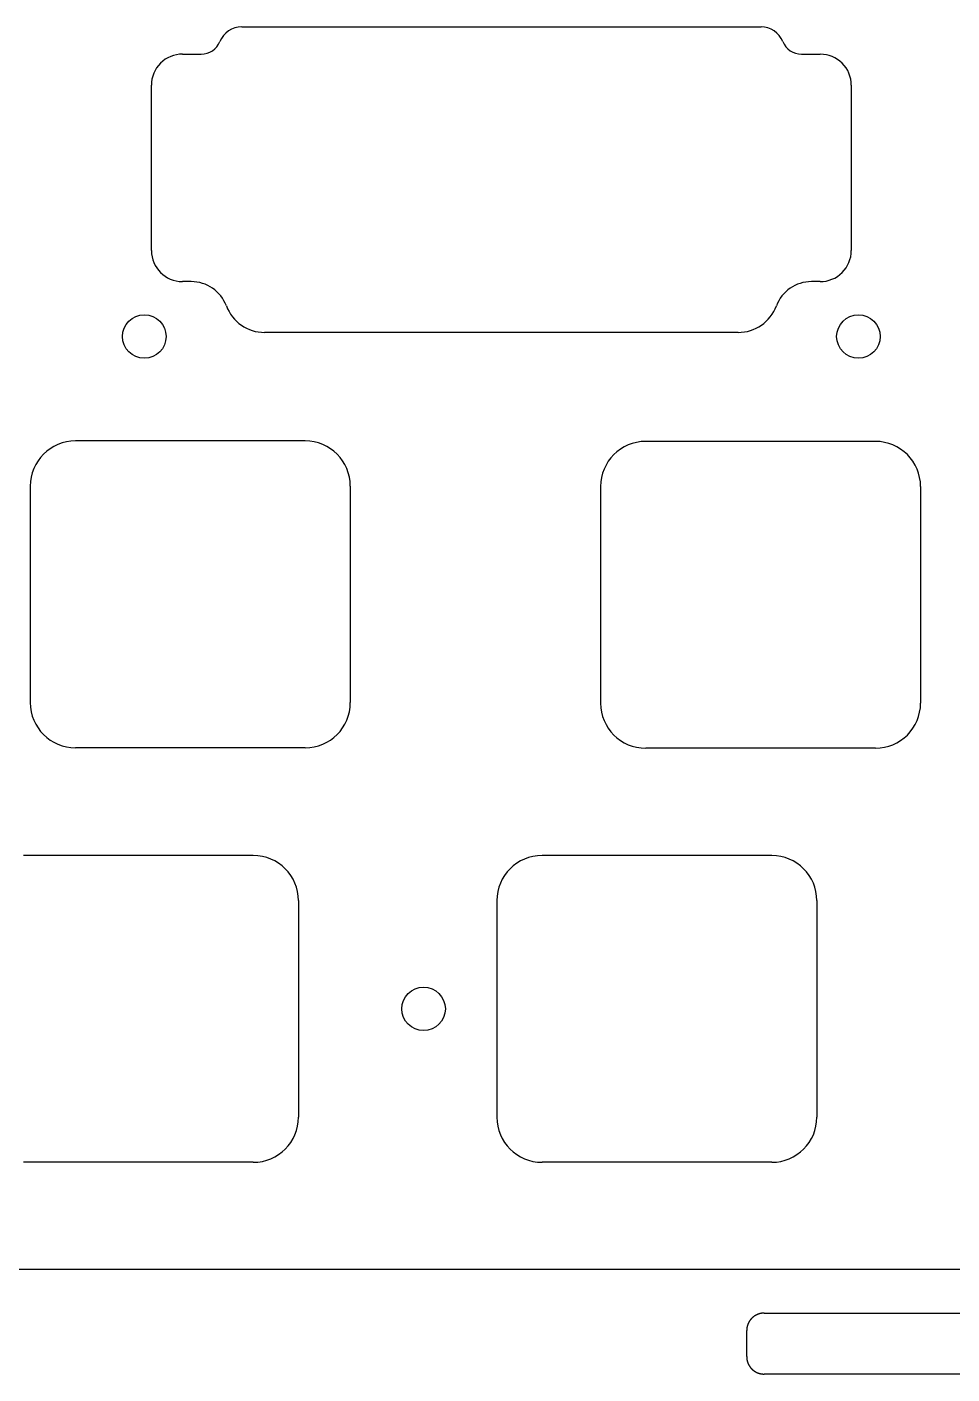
# Model space of a CAD drawing. Header units: millimetres. Extents: x -11 to 340, y -118 to 18.
# Drawn here: x 233 to 275.5, y -116.8 to -54.9 of the extents above; entities that cross this region are included whole.
import ezdxf

# ---------------------------------------------------------------- set-up
doc = ezdxf.new("R2010")
doc.units = ezdxf.units.MM
doc.header["$MEASUREMENT"] = 0
doc.layers.add('BLACK', color=7, linetype='CONTINUOUS')

msp = doc.modelspace()

# ---------------------------------------------------------------- linework, layer by layer
at = {"layer": 'BLACK', "linetype": 'Continuous'}
for p, q in [((242.866125, -54.884911), (242.866125, -54.8849)), ((242.866125, -54.8849), (266.721325, -54.8849)), ((240.155262, -56.13706), (241.008825, -56.13706)), ((241.008825, -56.137048), (241.008825, -56.13706)), ((268.578525, -56.13706), (269.444125, -56.13706)), ((238.718235, -65.16294), (238.718235, -57.5622)), ((270.869115, -57.56206), (270.869115, -65.1629)), ((240.547325, -66.58794), (240.143225, -66.58794)), ((269.432208, -66.58794), (269.040075, -66.58794)), ((265.669175, -68.92441), (243.918325, -68.92441)), ((245.78125, -73.9125), (235.231249, -73.9125)), ((271.975, -73.93355), (261.424999, -73.93355)), ((233.15625, -75.9875), (233.15625, -85.937501)), ((247.85625, -75.9875), (247.85625, -85.9375)), ((259.35, -76.00855), (259.35, -85.958551)), ((274.05, -76.00855), (274.05, -85.95855)), ((245.78125, -88.0125), (235.23125, -88.0125)), ((271.975, -88.03355), (261.425, -88.03355)), ((243.4, -92.9625), (232.849999, -92.9625)), ((267.2125, -92.9625), (256.662499, -92.9625)), ((245.475, -95.0375), (245.475, -104.9875)), ((254.5875, -95.0375), (254.5875, -104.987501)), ((269.2875, -95.0375), (269.2875, -104.9875)), ((243.4, -107.0625), (232.85, -107.0625)), ((267.2125, -107.0625), (256.6625, -107.0625)), ((286.3125, -111.9925), (221.893425, -111.9925)), ((266.107054, -114.531116), (266.105748, -114.534884)), ((266.108378, -114.527357), (266.107054, -114.531116)), ((266.109721, -114.523602), (266.108378, -114.527357)), ((266.111083, -114.519856), (266.109721, -114.523602)), ((266.112464, -114.516114), (266.111083, -114.519856)), ((266.113864, -114.512381), (266.112464, -114.516114)), ((266.115282, -114.508654), (266.113864, -114.512381)), ((266.116719, -114.504935), (266.115282, -114.508654)), ((266.118176, -114.501221), (266.116719, -114.504935)), ((266.11965, -114.497516), (266.118176, -114.501221)), ((266.121144, -114.493817), (266.11965, -114.497516)), ((266.122656, -114.490126), (266.121144, -114.493817)), ((266.124187, -114.486441), (266.122656, -114.490126)), ((266.125736, -114.482766), (266.124187, -114.486441)), ((266.127304, -114.479096), (266.125736, -114.482766)), ((266.12889, -114.475436), (266.127304, -114.479096)), ((266.130495, -114.471781), (266.12889, -114.475436)), ((266.132118, -114.468136), (266.130495, -114.471781)), ((266.13376, -114.464497), (266.132118, -114.468136)), ((266.13542, -114.460868), (266.13376, -114.464497)), ((266.137098, -114.457245), (266.13542, -114.460868)), ((266.138795, -114.453632), (266.137098, -114.457245)), ((266.14051, -114.450026), (266.138795, -114.453632)), ((266.142243, -114.44643), (266.14051, -114.450026)), ((266.143995, -114.44284), (266.142243, -114.44643)), ((266.145764, -114.43926), (266.143995, -114.44284)), ((266.147552, -114.435687), (266.145764, -114.43926)), ((266.149357, -114.432125), (266.147552, -114.435687)), ((266.151181, -114.428569), (266.149357, -114.432125)), ((266.153022, -114.425024), (266.151181, -114.428569)), ((266.154882, -114.421487), (266.153022, -114.425024)), ((266.15676, -114.41796), (266.154882, -114.421487)), ((266.158655, -114.41444), (266.15676, -114.41796)), ((266.160568, -114.410931), (266.158655, -114.41444)), ((266.162499, -114.40743), (266.160568, -114.410931)), ((266.164448, -114.40394), (266.162499, -114.40743)), ((266.166414, -114.400457), (266.164448, -114.40394)), ((266.168398, -114.396986), (266.166414, -114.400457)), ((266.1704, -114.393523), (266.168398, -114.396986)), ((266.172418, -114.390071), (266.1704, -114.393523)), ((266.174455, -114.386627), (266.172418, -114.390071)), ((266.176509, -114.383194), (266.174455, -114.386627)), ((266.17858, -114.379771), (266.176509, -114.383194)), ((266.180668, -114.376358), (266.17858, -114.379771)), ((266.182775, -114.372954), (266.180668, -114.376358)), ((266.184897, -114.369562), (266.182775, -114.372954)), ((266.187038, -114.366179), (266.184897, -114.369562)), ((266.189195, -114.362807), (266.187038, -114.366179)), ((266.191369, -114.359445), (266.189195, -114.362807)), ((266.19356, -114.356095), (266.191369, -114.359445)), ((266.195769, -114.352754), (266.19356, -114.356095)), ((266.197994, -114.349425), (266.195769, -114.352754)), ((266.200236, -114.346105), (266.197994, -114.349425)), ((266.202495, -114.342798), (266.200236, -114.346105)), ((266.20477, -114.339501), (266.202495, -114.342798)), ((266.207062, -114.336215), (266.20477, -114.339501)), ((266.209371, -114.33294), (266.207062, -114.336215)), ((266.211696, -114.329678), (266.209371, -114.33294)), ((266.214038, -114.326425), (266.211696, -114.329678)), ((266.216396, -114.323185), (266.214038, -114.326425)), ((266.21877, -114.319956), (266.216396, -114.323185)), ((266.221161, -114.316739), (266.21877, -114.319956)), ((266.223568, -114.313534), (266.221161, -114.316739)), ((266.225991, -114.31034), (266.223568, -114.313534)), ((266.22843, -114.307158), (266.225991, -114.31034)), ((266.230885, -114.303989), (266.22843, -114.307158)), ((266.233356, -114.300831), (266.230885, -114.303989)), ((266.235843, -114.297686), (266.233356, -114.300831)), ((266.238346, -114.294552), (266.235843, -114.297686)), ((266.240864, -114.291432), (266.238346, -114.294552)), ((266.243399, -114.288323), (266.240864, -114.291432)), ((266.245948, -114.285227), (266.243399, -114.288323)), ((266.248514, -114.282144), (266.245948, -114.285227)), ((266.251094, -114.279073), (266.248514, -114.282144)), ((266.253691, -114.276015), (266.251094, -114.279073)), ((266.256302, -114.27297), (266.253691, -114.276015)), ((266.258929, -114.269938), (266.256302, -114.27297)), ((266.261571, -114.266919), (266.258929, -114.269938)), ((266.264228, -114.263913), (266.261571, -114.266919)), ((266.2669, -114.26092), (266.264228, -114.263913)), ((266.269587, -114.257941), (266.2669, -114.26092)), ((266.272289, -114.254975), (266.269587, -114.257941)), ((266.275006, -114.252022), (266.272289, -114.254975)), ((266.277738, -114.249083), (266.275006, -114.252022)), ((266.280484, -114.246158), (266.277738, -114.249083)), ((266.283244, -114.243246), (266.280484, -114.246158)), ((266.28602, -114.240348), (266.283244, -114.243246)), ((266.288809, -114.237464), (266.28602, -114.240348)), ((266.291613, -114.234593), (266.288809, -114.237464)), ((266.294432, -114.231737), (266.291613, -114.234593)), ((266.300111, -114.226067), (266.294432, -114.231737)), ((266.305846, -114.220454), (266.300111, -114.226067)), ((266.311636, -114.214899), (266.305846, -114.220454)), ((266.317482, -114.209401), (266.311636, -114.214899)), ((266.323381, -114.203963), (266.317482, -114.209401)), ((266.329334, -114.198584), (266.323381, -114.203963)), ((266.33534, -114.193266), (266.329334, -114.198584)), ((266.341398, -114.188008), (266.33534, -114.193266)), ((266.347508, -114.182811), (266.341398, -114.188008)), ((266.353668, -114.177676), (266.347508, -114.182811)), ((266.359878, -114.172603), (266.353668, -114.177676)), ((266.366138, -114.167593), (266.359878, -114.172603)), ((266.372446, -114.162647), (266.366138, -114.167593)), ((266.378803, -114.157765), (266.372446, -114.162647)), ((266.385206, -114.152947), (266.378803, -114.157765)), ((266.391657, -114.148194), (266.385206, -114.152947)), ((266.398153, -114.143507), (266.391657, -114.148194)), ((266.404694, -114.138885), (266.398153, -114.143507)), ((266.41128, -114.134331), (266.404694, -114.138885)), ((266.417909, -114.129843), (266.41128, -114.134331)), ((266.424582, -114.125422), (266.417909, -114.129843)), ((266.431297, -114.12107), (266.424582, -114.125422)), ((266.438054, -114.116785), (266.431297, -114.12107)), ((266.444851, -114.11257), (266.438054, -114.116785)), ((266.451689, -114.108423), (266.444851, -114.11257)), ((266.458566, -114.104346), (266.451689, -114.108423)), ((266.465482, -114.100339), (266.458566, -114.104346)), ((266.472436, -114.096402), (266.465482, -114.100339)), ((266.479427, -114.092536), (266.472436, -114.096402)), ((266.486455, -114.088741), (266.479427, -114.092536)), ((266.493519, -114.085017), (266.486455, -114.088741)), ((266.500618, -114.081366), (266.493519, -114.085017)), ((266.507752, -114.077786), (266.500618, -114.081366)), ((266.51492, -114.074278), (266.507752, -114.077786)), ((266.522121, -114.070844), (266.51492, -114.074278)), ((266.529354, -114.067482), (266.522121, -114.070844)), ((266.53662, -114.064194), (266.529354, -114.067482)), ((266.543916, -114.060979), (266.53662, -114.064194)), ((266.551243, -114.057838), (266.543916, -114.060979)), ((266.5586, -114.054772), (266.551243, -114.057838)), ((266.565986, -114.051779), (266.5586, -114.054772)), ((266.573401, -114.048862), (266.565986, -114.051779)), ((266.580844, -114.046019), (266.573401, -114.048862)), ((266.588314, -114.043251), (266.580844, -114.046019)), ((266.59581, -114.040559), (266.588314, -114.043251)), ((266.603333, -114.037942), (266.59581, -114.040559)), ((266.61088, -114.035401), (266.603333, -114.037942)), ((266.618453, -114.032936), (266.61088, -114.035401)), ((266.62605, -114.030547), (266.618453, -114.032936)), ((266.63367, -114.028235), (266.62605, -114.030547)), ((266.641314, -114.025999), (266.63367, -114.028235)), ((266.64898, -114.02384), (266.641314, -114.025999)), ((266.656667, -114.021757), (266.64898, -114.02384)), ((266.664376, -114.019752), (266.656667, -114.021757)), ((266.672106, -114.017824), (266.664376, -114.019752)), ((266.679856, -114.015973), (266.672106, -114.017824)), ((266.687625, -114.0142), (266.679856, -114.015973)), ((266.695414, -114.012504), (266.687625, -114.0142)), ((266.70322, -114.010886), (266.695414, -114.012504)), ((266.711045, -114.009346), (266.70322, -114.010886)), ((266.718888, -114.007884), (266.711045, -114.009346)), ((266.726747, -114.0065), (266.718888, -114.007884)), ((266.734623, -114.005194), (266.726747, -114.0065)), ((266.742515, -114.003967), (266.734623, -114.005194)), ((266.750422, -114.002818), (266.742515, -114.003967)), ((266.758345, -114.001748), (266.750422, -114.002818)), ((266.766282, -114.000756), (266.758345, -114.001748)), ((266.774233, -113.999843), (266.766282, -114.000756)), ((266.782197, -113.999009), (266.774233, -113.999843)), ((266.790175, -113.998254), (266.782197, -113.999009)), ((266.798166, -113.997578), (266.790175, -113.998254)), ((266.806169, -113.996982), (266.798166, -113.997578)), ((266.814184, -113.996464), (266.806169, -113.996982)), ((266.82221, -113.996026), (266.814184, -113.996464)), ((266.830248, -113.995667), (266.82221, -113.996026)), ((266.838296, -113.995388), (266.830248, -113.995667)), ((266.846354, -113.995189), (266.838296, -113.995388)), ((266.854422, -113.995069), (266.846354, -113.995189)), ((266.8625, -113.995029), (266.854422, -113.995069)), ((266.8625, -113.995029), (279.5625, -113.995029)), ((266.062514, -114.790256), (266.0625, -114.794301)), ((266.0625, -114.794301), (266.0625, -114.795029)), ((266.0625, -115.995029), (266.0625, -114.795029)), ((266.062548, -114.786215), (266.062514, -114.790256)), ((266.062601, -114.782174), (266.062548, -114.786215)), ((266.062675, -114.778138), (266.062601, -114.782174)), ((266.062768, -114.774102), (266.062675, -114.778138)), ((266.062882, -114.770071), (266.062768, -114.774102)), ((266.063015, -114.76604), (266.062882, -114.770071)), ((266.063169, -114.762014), (266.063015, -114.76604)), ((266.063342, -114.757988), (266.063169, -114.762014)), ((266.063536, -114.753968), (266.063342, -114.757988)), ((266.063749, -114.749948), (266.063536, -114.753968)), ((266.063982, -114.745933), (266.063749, -114.749948)), ((266.064235, -114.741918), (266.063982, -114.745933)), ((266.064508, -114.737909), (266.064235, -114.741918)), ((266.064801, -114.733901), (266.064508, -114.737909)), ((266.065113, -114.729898), (266.064801, -114.733901)), ((266.065446, -114.725895), (266.065113, -114.729898)), ((266.065798, -114.721899), (266.065446, -114.725895)), ((266.06617, -114.717903), (266.065798, -114.721899)), ((266.066562, -114.713912), (266.06617, -114.717903)), ((266.066974, -114.709923), (266.066562, -114.713912)), ((266.067405, -114.705939), (266.066974, -114.709923)), ((266.067856, -114.701957), (266.067405, -114.705939)), ((266.068327, -114.69798), (266.067856, -114.701957)), ((266.068818, -114.694004), (266.068327, -114.69798)), ((266.069328, -114.690035), (266.068818, -114.694004)), ((266.069858, -114.686066), (266.069328, -114.690035)), ((266.070408, -114.682104), (266.069858, -114.686066)), ((266.070978, -114.678143), (266.070408, -114.682104)), ((266.071567, -114.674189), (266.070978, -114.678143)), ((266.072176, -114.670235), (266.071567, -114.674189)), ((266.072804, -114.666289), (266.072176, -114.670235)), ((266.073453, -114.662344), (266.072804, -114.666289)), ((266.07412, -114.658405), (266.073453, -114.662344)), ((266.074808, -114.654468), (266.07412, -114.658405)), ((266.075515, -114.650538), (266.074808, -114.654468)), ((266.076242, -114.646609), (266.075515, -114.650538)), ((266.076987, -114.642688), (266.076242, -114.646609)), ((266.077753, -114.638768), (266.076987, -114.642688)), ((266.078538, -114.634855), (266.077753, -114.638768)), ((266.079343, -114.630945), (266.078538, -114.634855)), ((266.080167, -114.627041), (266.079343, -114.630945)), ((266.081011, -114.623139), (266.080167, -114.627041)), ((266.081874, -114.619245), (266.081011, -114.623139)), ((266.082757, -114.615353), (266.081874, -114.619245)), ((266.083659, -114.611469), (266.082757, -114.615353)), ((266.08458, -114.607587), (266.083659, -114.611469)), ((266.085521, -114.603712), (266.08458, -114.607587)), ((266.086481, -114.59984), (266.085521, -114.603712)), ((266.087461, -114.595976), (266.086481, -114.59984)), ((266.08846, -114.592114), (266.087461, -114.595976)), ((266.089478, -114.58826), (266.08846, -114.592114)), ((266.090515, -114.584409), (266.089478, -114.58826)), ((266.091572, -114.580566), (266.090515, -114.584409)), ((266.092648, -114.576726), (266.091572, -114.580566)), ((266.093743, -114.572894), (266.092648, -114.576726)), ((266.094858, -114.569065), (266.093743, -114.572894)), ((266.095991, -114.565244), (266.094858, -114.569065)), ((266.097144, -114.561427), (266.095991, -114.565244)), ((266.098316, -114.557618), (266.097144, -114.561427)), ((266.099507, -114.553813), (266.098316, -114.557618)), ((266.100717, -114.550016), (266.099507, -114.553813)), ((266.101947, -114.546222), (266.100717, -114.550016)), ((266.103195, -114.542438), (266.101947, -114.546222)), ((266.104462, -114.538657), (266.103195, -114.542438)), ((266.105748, -114.534884), (266.104462, -114.538657)), ((266.0625, -115.995029), (266.06254, -116.003107)), ((266.06254, -116.003107), (266.06266, -116.011175)), ((266.06266, -116.011175), (266.062859, -116.019233)), ((266.062859, -116.019233), (266.063138, -116.027282)), ((266.063138, -116.027282), (266.063497, -116.035319)), ((266.063497, -116.035319), (266.063935, -116.043345)), ((266.063935, -116.043345), (266.064453, -116.05136)), ((266.064453, -116.05136), (266.065049, -116.059363)), ((266.065049, -116.059363), (266.065725, -116.067354)), ((266.065725, -116.067354), (266.06648, -116.075332)), ((266.06648, -116.075332), (266.067314, -116.083296)), ((266.067314, -116.083296), (266.068227, -116.091247)), ((266.068227, -116.091247), (266.069219, -116.099184)), ((266.069219, -116.099184), (266.070289, -116.107107)), ((266.070289, -116.107107), (266.071438, -116.115014)), ((266.071438, -116.115014), (266.072665, -116.122906)), ((266.072665, -116.122906), (266.073971, -116.130782)), ((266.073971, -116.130782), (266.075355, -116.138641)), ((266.075355, -116.138641), (266.076817, -116.146484)), ((266.076817, -116.146484), (266.078357, -116.154309)), ((266.078357, -116.154309), (266.079975, -116.162116)), ((266.079975, -116.162116), (266.081671, -116.169904)), ((266.081671, -116.169904), (266.083444, -116.177674)), ((266.083444, -116.177674), (266.085295, -116.185423)), ((266.085295, -116.185423), (266.087223, -116.193153)), ((266.087223, -116.193153), (266.089228, -116.200862)), ((266.089228, -116.200862), (266.091311, -116.20855)), ((266.091311, -116.20855), (266.09347, -116.216215)), ((266.09347, -116.216215), (266.095706, -116.223859)), ((266.095706, -116.223859), (266.098018, -116.231479)), ((266.098018, -116.231479), (266.100407, -116.239076)), ((266.100407, -116.239076), (266.102872, -116.246649)), ((266.102872, -116.246649), (266.105413, -116.254197)), ((266.105413, -116.254197), (266.10803, -116.261719)), ((266.10803, -116.261719), (266.110722, -116.269216)), ((266.110722, -116.269216), (266.11349, -116.276686)), ((266.11349, -116.276686), (266.116333, -116.284128)), ((266.116333, -116.284128), (266.11925, -116.291543)), ((266.11925, -116.291543), (266.122243, -116.298929)), ((266.122243, -116.298929), (266.125309, -116.306286)), ((266.125309, -116.306286), (266.12845, -116.313613)), ((266.12845, -116.313613), (266.131665, -116.32091)), ((266.131665, -116.32091), (266.134953, -116.328175)), ((266.134953, -116.328175), (266.138315, -116.335408)), ((266.138315, -116.335408), (266.141749, -116.342609)), ((266.141749, -116.342609), (266.145257, -116.349777)), ((266.145257, -116.349777), (266.148837, -116.356911)), ((266.148837, -116.356911), (266.152488, -116.36401)), ((266.152488, -116.36401), (266.156212, -116.371074)), ((266.156212, -116.371074), (266.160007, -116.378102)), ((266.160007, -116.378102), (266.163873, -116.385094)), ((266.163873, -116.385094), (266.16781, -116.392048)), ((266.16781, -116.392048), (266.171817, -116.398964)), ((266.171817, -116.398964), (266.175894, -116.405841)), ((266.175894, -116.405841), (266.18004, -116.412678)), ((266.18004, -116.412678), (266.184256, -116.419476)), ((266.184256, -116.419476), (266.18854, -116.426232)), ((266.18854, -116.426232), (266.192893, -116.432947)), ((266.192893, -116.432947), (266.197314, -116.43962)), ((266.197314, -116.43962), (266.201801, -116.446249)), ((266.201801, -116.446249), (266.206356, -116.452835)), ((266.206356, -116.452835), (266.210978, -116.459376)), ((266.210978, -116.459376), (266.215665, -116.465873)), ((266.215665, -116.465873), (266.220418, -116.472323)), ((266.220418, -116.472323), (266.225236, -116.478726)), ((266.225236, -116.478726), (266.230118, -116.485083)), ((266.230118, -116.485083), (266.235064, -116.491391)), ((266.235064, -116.491391), (266.240074, -116.497651)), ((266.240074, -116.497651), (266.245147, -116.503861)), ((266.245147, -116.503861), (266.250282, -116.510021)), ((266.250282, -116.510021), (266.255478, -116.516131)), ((266.255478, -116.516131), (266.260736, -116.522189)), ((266.260736, -116.522189), (266.266055, -116.528195)), ((266.266055, -116.528195), (266.271434, -116.534148)), ((266.271434, -116.534148), (266.276872, -116.540047)), ((266.276872, -116.540047), (266.282369, -116.545893)), ((266.282369, -116.545893), (266.287925, -116.551683)), ((266.287925, -116.551683), (266.293538, -116.557418)), ((266.293538, -116.557418), (266.299208, -116.563097)), ((266.299208, -116.563097), (266.302064, -116.565916)), ((266.302064, -116.565916), (266.304934, -116.56872)), ((266.304934, -116.56872), (266.307818, -116.571509)), ((266.307818, -116.571509), (266.310717, -116.574285)), ((266.310717, -116.574285), (266.313628, -116.577045)), ((266.313628, -116.577045), (266.316554, -116.579792)), ((266.316554, -116.579792), (266.319493, -116.582523)), ((266.319493, -116.582523), (266.322446, -116.58524)), ((266.322446, -116.58524), (266.325412, -116.587942)), ((266.325412, -116.587942), (266.328391, -116.590629)), ((266.328391, -116.590629), (266.331384, -116.593301)), ((266.331384, -116.593301), (266.33439, -116.595958)), ((266.33439, -116.595958), (266.337409, -116.5986)), ((266.337409, -116.5986), (266.340441, -116.601227)), ((266.340441, -116.601227), (266.343486, -116.603838)), ((266.343486, -116.603838), (266.346544, -116.606435)), ((266.346544, -116.606435), (266.349614, -116.609015)), ((266.349614, -116.609015), (266.352698, -116.611581)), ((266.352698, -116.611581), (266.355794, -116.61413)), ((266.355794, -116.61413), (266.358902, -116.616665)), ((266.358902, -116.616665), (266.362023, -116.619183)), ((266.362023, -116.619183), (266.365156, -116.621686)), ((266.365156, -116.621686), (266.368302, -116.624173)), ((266.368302, -116.624173), (266.371459, -116.626644)), ((266.371459, -116.626644), (266.374629, -116.629099)), ((266.374629, -116.629099), (266.377811, -116.631538)), ((266.377811, -116.631538), (266.381004, -116.633961)), ((266.381004, -116.633961), (266.38421, -116.636368)), ((266.38421, -116.636368), (266.387427, -116.638759)), ((266.387427, -116.638759), (266.390656, -116.641133)), ((266.390656, -116.641133), (266.393896, -116.643491)), ((266.393896, -116.643491), (266.397148, -116.645833)), ((266.397148, -116.645833), (266.400411, -116.648158)), ((266.400411, -116.648158), (266.403686, -116.650467)), ((266.403686, -116.650467), (266.406971, -116.652759)), ((266.406971, -116.652759), (266.410269, -116.655035)), ((266.410269, -116.655035), (266.413576, -116.657293)), ((266.413576, -116.657293), (266.416895, -116.659535)), ((266.416895, -116.659535), (266.420224, -116.66176)), ((266.420224, -116.66176), (266.423565, -116.663969)), ((266.423565, -116.663969), (266.426916, -116.66616)), ((266.426916, -116.66616), (266.430278, -116.668334)), ((266.430278, -116.668334), (266.43365, -116.670491)), ((266.43365, -116.670491), (266.437033, -116.672632)), ((266.437033, -116.672632), (266.440425, -116.674754)), ((266.440425, -116.674754), (266.443829, -116.676861)), ((266.443829, -116.676861), (266.447241, -116.678949)), ((266.447241, -116.678949), (266.450665, -116.68102)), ((266.450665, -116.68102), (266.454098, -116.683074)), ((266.454098, -116.683074), (266.457541, -116.685111)), ((266.457541, -116.685111), (266.460993, -116.687129)), ((266.460993, -116.687129), (266.464457, -116.689131)), ((266.464457, -116.689131), (266.467928, -116.691115)), ((266.467928, -116.691115), (266.47141, -116.693081)), ((266.47141, -116.693081), (266.474901, -116.69503)), ((266.474901, -116.69503), (266.478402, -116.696961)), ((266.478402, -116.696961), (266.481911, -116.698874)), ((266.481911, -116.698874), (266.48543, -116.700769)), ((266.48543, -116.700769), (266.488957, -116.702647)), ((266.488957, -116.702647), (266.492495, -116.704507)), ((266.492495, -116.704507), (266.49604, -116.706348)), ((266.49604, -116.706348), (266.499595, -116.708172)), ((266.499595, -116.708172), (266.503158, -116.709977)), ((266.503158, -116.709977), (266.506731, -116.711765)), ((266.506731, -116.711765), (266.51031, -116.713534)), ((266.51031, -116.713534), (266.5139, -116.715286)), ((266.5139, -116.715286), (266.517497, -116.717019)), ((266.517497, -116.717019), (266.521103, -116.718734)), ((266.521103, -116.718734), (266.524716, -116.720431)), ((266.524716, -116.720431), (266.528339, -116.722109)), ((266.528339, -116.722109), (266.531968, -116.723769)), ((266.531968, -116.723769), (266.535607, -116.725411)), ((266.535607, -116.725411), (266.539252, -116.727034)), ((266.539252, -116.727034), (266.542906, -116.728639)), ((266.542906, -116.728639), (266.546567, -116.730225)), ((266.546567, -116.730225), (266.550236, -116.731793)), ((266.550236, -116.731793), (266.553912, -116.733342)), ((266.553912, -116.733342), (266.557597, -116.734873)), ((266.557597, -116.734873), (266.561287, -116.736385)), ((266.561287, -116.736385), (266.564987, -116.737879)), ((266.564987, -116.737879), (266.568691, -116.739353)), ((266.568691, -116.739353), (266.572405, -116.74081)), ((266.572405, -116.74081), (266.576124, -116.742247)), ((266.576124, -116.742247), (266.579852, -116.743665)), ((266.579852, -116.743665), (266.583585, -116.745065)), ((266.583585, -116.745065), (266.587326, -116.746446)), ((266.587326, -116.746446), (266.591073, -116.747808)), ((266.591073, -116.747808), (266.594828, -116.749151)), ((266.594828, -116.749151), (266.598587, -116.750475)), ((266.598587, -116.750475), (266.602355, -116.751781)), ((266.602355, -116.751781), (266.606127, -116.753067)), ((266.606127, -116.753067), (266.609908, -116.754334)), ((266.609908, -116.754334), (266.613693, -116.755582)), ((266.613693, -116.755582), (266.617486, -116.756812)), ((266.617486, -116.756812), (266.621283, -116.758022)), ((266.621283, -116.758022), (266.625089, -116.759213)), ((266.625089, -116.759213), (266.628898, -116.760385)), ((266.628898, -116.760385), (266.632715, -116.761538)), ((266.632715, -116.761538), (266.636536, -116.762671)), ((266.636536, -116.762671), (266.640365, -116.763786)), ((266.640365, -116.763786), (266.644197, -116.764881)), ((266.644197, -116.764881), (266.648037, -116.765957)), ((266.648037, -116.765957), (266.65188, -116.767014)), ((266.65188, -116.767014), (266.655731, -116.768051)), ((266.655731, -116.768051), (266.659585, -116.769069)), ((266.659585, -116.769069), (266.663446, -116.770068)), ((266.663446, -116.770068), (266.667311, -116.771048)), ((266.667311, -116.771048), (266.671183, -116.772008)), ((266.671183, -116.772008), (266.675057, -116.772949)), ((266.675057, -116.772949), (266.678939, -116.77387)), ((266.678939, -116.77387), (266.682824, -116.774772)), ((266.682824, -116.774772), (266.686716, -116.775655)), ((266.686716, -116.775655), (266.69061, -116.776518)), ((266.69061, -116.776518), (266.694512, -116.777362)), ((266.694512, -116.777362), (266.698415, -116.778186)), ((266.698415, -116.778186), (266.702326, -116.778991)), ((266.702326, -116.778991), (266.706239, -116.779776)), ((266.706239, -116.779776), (266.710158, -116.780542)), ((266.710158, -116.780542), (266.71408, -116.781287)), ((266.71408, -116.781287), (266.718008, -116.782014)), ((266.718008, -116.782014), (266.721939, -116.782721)), ((266.721939, -116.782721), (266.725876, -116.783409)), ((266.725876, -116.783409), (266.729814, -116.784076)), ((266.729814, -116.784076), (266.733759, -116.784725)), ((266.733759, -116.784725), (266.737706, -116.785353)), ((266.737706, -116.785353), (266.741659, -116.785962)), ((266.741659, -116.785962), (266.745614, -116.786551)), ((266.745614, -116.786551), (266.749575, -116.787121)), ((266.749575, -116.787121), (266.753537, -116.787671)), ((266.753537, -116.787671), (266.757505, -116.788201)), ((266.757505, -116.788201), (266.761475, -116.788711)), ((266.761475, -116.788711), (266.765451, -116.789202)), ((266.765451, -116.789202), (266.769427, -116.789673)), ((266.769427, -116.789673), (266.77341, -116.790124)), ((266.77341, -116.790124), (266.777394, -116.790555)), ((266.777394, -116.790555), (266.781383, -116.790967)), ((266.781383, -116.790967), (266.785373, -116.791359)), ((266.785373, -116.791359), (266.789369, -116.791731)), ((266.789369, -116.791731), (266.793366, -116.792083)), ((266.793366, -116.792083), (266.797369, -116.792416)), ((266.797369, -116.792416), (266.801372, -116.792728)), ((266.801372, -116.792728), (266.80538, -116.793021)), ((266.80538, -116.793021), (266.809389, -116.793294)), ((266.809389, -116.793294), (266.813404, -116.793547)), ((266.813404, -116.793547), (266.817419, -116.79378)), ((266.817419, -116.79378), (266.821439, -116.793993)), ((266.821439, -116.793993), (266.825459, -116.794187)), ((266.825459, -116.794187), (266.829485, -116.79436)), ((266.829485, -116.79436), (266.833511, -116.794514)), ((266.833511, -116.794514), (266.837542, -116.794647)), ((266.837542, -116.794647), (266.841573, -116.794761)), ((266.841573, -116.794761), (266.845609, -116.794854)), ((266.845609, -116.794854), (266.849645, -116.794928)), ((266.849645, -116.794928), (266.853686, -116.794981)), ((266.853686, -116.794981), (266.857727, -116.795015)), ((266.857727, -116.795015), (266.861772, -116.795029)), ((266.861772, -116.795029), (266.8625, -116.795029)), ((279.5625, -116.795029), (266.8625, -116.795029))]:
    msp.add_line(p, q, dxfattribs=at)
at = {"layer": 'BLACK'}
for centre in [(238.39375, -69.1125), (271.19375, -69.1125), (251.221874, -100.0125)]:
    msp.add_circle(centre, 1, dxfattribs=at)
for centre, radius, start, end in [((242.866024, -55.959851), 1.07494, 89.99461656, 157.97750247), ((266.72129, -55.95989), 1.07499, 22.02370504, 89.99813454), ((241.008874, -55.208671), 0.928376, 269.99697591, 337.97782841), ((268.57855, -55.2086), 0.92846, 202.02452102, 269.99845724), ((240.143317, -57.562092), 1.425082, 89.51974267, 180.00434217), ((269.44415, -57.562), 1.42494, 359.99758749, 90.00100523), ((240.143236, -65.162939), 1.425001, 180.00004021, 269.99955772), ((269.44399, -65.16286), 1.425125, 269.52631186, 359.99839184), ((240.547301, -68.312848), 1.724908, 20.54547839, 89.9992028), ((269.04008, -68.31288), 1.724936, 90.00016608, 159.45408213), ((243.918212, -67.049415), 1.874995, 200.54692151, 270.00345303), ((265.66909, -67.04933), 1.875082, 270.0025973, 339.45098232), ((235.231254, -75.987504), 2.075004, 90.00013806, 179.99988955), ((245.78125, -75.9875), 2.075, 0, 90), ((261.425004, -76.008554), 2.075004, 90.00013806, 179.99988955), ((271.975, -76.00855), 2.075, 0, 90), ((235.231252, -85.937498), 2.075002, 180.00008284, 269.99994478), ((245.78125, -85.9375), 2.075, 270, 0), ((261.425002, -85.958548), 2.075002, 180.00008284, 269.99994478), ((271.975, -85.95855), 2.075, 270, 0), ((243.4, -95.0375), 2.075, 0, 90), ((256.662504, -95.037504), 2.075004, 90.00013806, 179.99988955), ((267.2125, -95.0375), 2.075, 0, 90), ((243.4, -104.9875), 2.075, 270, 0), ((256.662502, -104.987498), 2.075002, 180.00008284, 269.99994478), ((267.2125, -104.9875), 2.075, 270, 0)]:
    msp.add_arc(centre, radius, start, end, dxfattribs=at)

doc.saveas('drawing.dxf')
